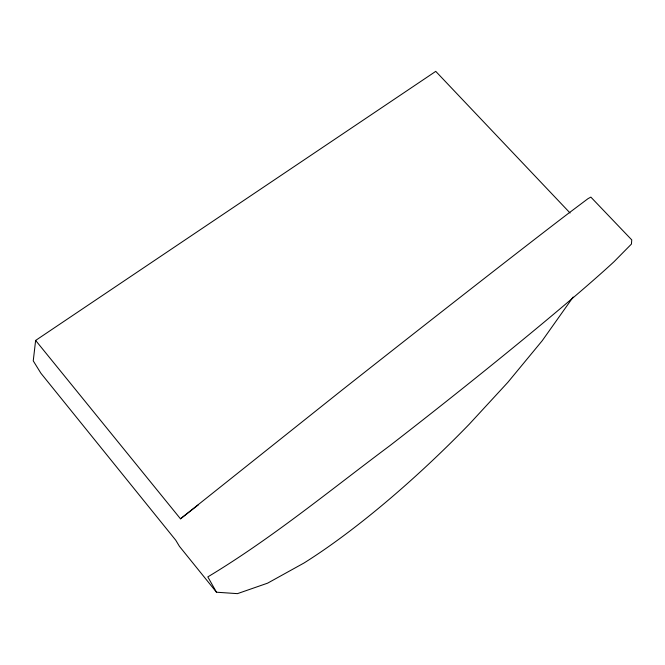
<?xml version="1.0" encoding="UTF-8"?>
<svg xmlns="http://www.w3.org/2000/svg" width="665" height="665" viewBox="0 0 665 665"><rect width="100%" height="100%" fill="white"/><g stroke="black" fill="none" stroke-linecap="round" stroke-linejoin="round"><path stroke-width="1" d="M570.063 212.991L435.75 71.363L35.627 340.43L33.25 360.862L40.881 373.215L175.751 540.213L179.425 546.331L216.474 592.216L237.472 593.637L267.621 583.155L304.013 563.006A268.843 61.271 -44.5 0 0 469.399 424.062L507.802 382.392L542.224 340.713L573.172 297.031M35.627 340.43L180.473 518.808L341.793 390.272A269.109 1.987 -38.2 0 1 568.351 213.432L588.043 198.636L590.852 197.114L631.75 239.89L631.434 244.063L614.061 261.678A271.636 11.297 -38.2 0 1 389.831 445.691C329.931 490.388 271.968 538.293 207.821 576.896L216.474 592.216M180.473 518.808L198.478 504.735"/></g></svg>
